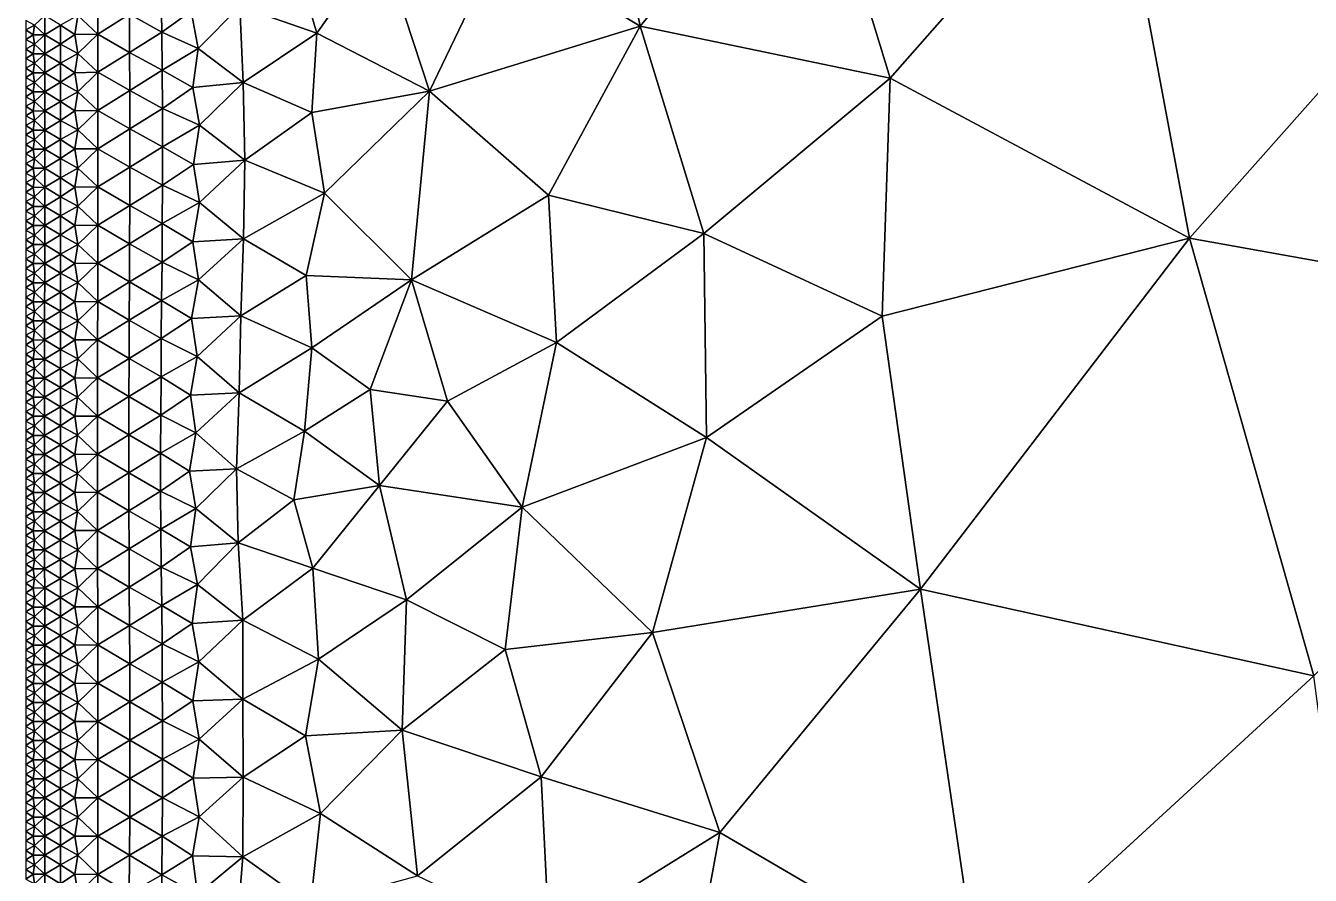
# Model space of a CAD drawing. Header units: metres. Extents: x 0 to 72, y -280 to 0.
# Drawn here: x 0.02 to 26.98, y -244.69 to -226.87 of the extents above; entities that cross this region are included whole.
import ezdxf

# ---------------------------------------------------------------- set-up
doc = ezdxf.new("R2010")
doc.units = ezdxf.units.M

msp = doc.modelspace()

# ---------------------------------------------------------------- linework, layer by layer
at = {"layer": 'layer', "color": 0}
for points in [[(12.9212, -226.88), (12.0317, -222.539), (9.99109, -225.126)], [(12.9212, -226.88), (16.5055, -222.55), (12.0317, -222.539)], [(18.1632, -227.966), (16.5055, -222.55), (12.9212, -226.88)], [(18.1632, -227.966), (22.8313, -222.67), (16.5055, -222.55)], [(24.4514, -231.324), (22.8313, -222.67), (18.1632, -227.966)], [(24.4514, -231.324), (31.6755, -223.181), (22.8313, -222.67)], [(34.5979, -233.145), (31.6755, -223.181), (24.4514, -231.324)], [(5.68701, -225.525), (6.13274, -227.024), (7.47639, -225.127)], [(8.49783, -228.242), (7.47639, -225.127), (6.13274, -227.024)], [(8.49783, -228.242), (9.99109, -225.126), (7.47639, -225.127)], [(12.9212, -226.88), (9.99109, -225.126), (8.49783, -228.242)], [(5.68701, -225.525), (4.51313, -226.465), (6.13274, -227.024)], [(2.86581, -226.205), (2.19565, -226.629), (2.87522, -227.002)], [(2.86581, -226.205), (2.87522, -227.002), (3.49614, -226.566)], [(1.53117, -226.245), (1.11282, -226.652), (1.53301, -227.045)], [(1.53117, -226.245), (1.53301, -227.045), (2.19565, -226.629)], [(3.49614, -226.566), (3.64203, -227.35), (4.51313, -226.465)], [(4.51313, -226.465), (3.64203, -227.35), (4.58543, -228.058)], [(4.51313, -226.465), (4.58543, -228.058), (6.13274, -227.024)], [(0.02, -226.757), (0.02, -226.958), (0.20423, -226.857)], [(0.418428, -226.656), (0.20423, -226.857), (0.418499, -227.057)], [(0.418428, -226.656), (0.418499, -227.057), (0.752125, -226.855)], [(1.11282, -226.652), (0.752125, -226.855), (1.05319, -227.053)], [(1.11282, -226.652), (1.05319, -227.053), (1.53301, -227.045)], [(2.19565, -226.629), (1.53301, -227.045), (2.20008, -227.429)], [(2.19565, -226.629), (2.20008, -227.429), (2.87522, -227.002)], [(3.49614, -226.566), (2.87522, -227.002), (3.64203, -227.35)], [(0.20423, -226.857), (0.02, -226.958), (0.173692, -227.057)], [(0.02, -226.958), (0.02, -227.158), (0.173692, -227.057)], [(0.20423, -226.857), (0.173692, -227.057), (0.418499, -227.057)], [(0.752125, -226.855), (0.418499, -227.057), (0.752311, -227.255)], [(0.752125, -226.855), (0.752311, -227.255), (1.05319, -227.053)], [(2.87522, -227.002), (2.20008, -227.429), (2.88357, -227.802)], [(2.87522, -227.002), (2.88357, -227.802), (3.64203, -227.35)], [(6.13274, -227.024), (4.58543, -228.058), (6.02419, -228.688)], [(6.13274, -227.024), (6.02419, -228.688), (8.49783, -228.242)], [(10.9906, -230.421), (12.9212, -226.88), (8.49783, -228.242)], [(14.2569, -231.225), (12.9212, -226.88), (10.9906, -230.421)], [(14.2569, -231.225), (18.1632, -227.966), (12.9212, -226.88)], [(0.173692, -227.057), (0.02, -227.158), (0.204258, -227.257)], [(0.02, -227.158), (0.02, -227.358), (0.204258, -227.257)], [(0.204258, -227.257), (0.02, -227.358), (0.173712, -227.458)], [(0.173692, -227.057), (0.204258, -227.257), (0.418499, -227.057)], [(0.204258, -227.257), (0.173712, -227.458), (0.418564, -227.457)], [(0.418499, -227.057), (0.204258, -227.257), (0.418564, -227.457)], [(0.418499, -227.057), (0.418564, -227.457), (0.752311, -227.255)], [(0.752311, -227.255), (0.418564, -227.457), (0.752461, -227.656)], [(1.05319, -227.053), (0.752311, -227.255), (1.11363, -227.452)], [(0.752311, -227.255), (0.752461, -227.656), (1.11363, -227.452)], [(1.05319, -227.053), (1.11363, -227.452), (1.53301, -227.045)], [(1.53301, -227.045), (1.11363, -227.452), (1.53466, -227.846)], [(1.53301, -227.045), (1.53466, -227.846), (2.20008, -227.429)], [(0.02, -227.358), (0.02, -227.558), (0.173712, -227.458)], [(0.173712, -227.458), (0.02, -227.558), (0.204282, -227.658)], [(0.02, -227.558), (0.02, -227.758), (0.204282, -227.658)], [(0.173712, -227.458), (0.204282, -227.658), (0.418564, -227.457)], [(0.418564, -227.457), (0.204282, -227.658), (0.418619, -227.857)], [(0.418564, -227.457), (0.418619, -227.857), (0.752461, -227.656)], [(1.11363, -227.452), (0.752461, -227.656), (1.0538, -227.854)], [(1.11363, -227.452), (1.0538, -227.854), (1.53466, -227.846)], [(2.20008, -227.429), (1.53466, -227.846), (2.20372, -228.23)], [(2.20008, -227.429), (2.20372, -228.23), (2.88357, -227.802)], [(3.64203, -227.35), (2.88357, -227.802), (3.52697, -228.163)], [(3.64203, -227.35), (3.52697, -228.163), (4.58543, -228.058)], [(0.204282, -227.658), (0.02, -227.758), (0.173729, -227.858)], [(0.02, -227.758), (0.02, -227.958), (0.173729, -227.858)], [(0.204282, -227.658), (0.173729, -227.858), (0.418619, -227.857)], [(0.752461, -227.656), (0.418619, -227.857), (0.752601, -228.056)], [(0.752461, -227.656), (0.752601, -228.056), (1.0538, -227.854)], [(1.0538, -227.854), (1.11426, -228.253), (1.53466, -227.846)], [(1.53466, -227.846), (1.11426, -228.253), (1.53579, -228.647)], [(1.53466, -227.846), (1.53579, -228.647), (2.20372, -228.23)], [(2.88357, -227.802), (2.20372, -228.23), (2.89018, -228.605)], [(2.88357, -227.802), (2.89018, -228.605), (3.52697, -228.163)], [(0.173729, -227.858), (0.02, -227.958), (0.204301, -228.058)], [(0.02, -227.958), (0.02, -228.159), (0.204301, -228.058)], [(0.204301, -228.058), (0.02, -228.159), (0.173741, -228.258)], [(0.173729, -227.858), (0.204301, -228.058), (0.418619, -227.857)], [(0.204301, -228.058), (0.173741, -228.258), (0.418662, -228.258)], [(0.418619, -227.857), (0.204301, -228.058), (0.418662, -228.258)], [(0.418619, -227.857), (0.418662, -228.258), (0.752601, -228.056)], [(0.752601, -228.056), (0.418662, -228.258), (0.752692, -228.456)], [(1.0538, -227.854), (0.752601, -228.056), (1.11426, -228.253)], [(0.752601, -228.056), (0.752692, -228.456), (1.11426, -228.253)], [(3.52697, -228.163), (3.66879, -228.958), (4.58543, -228.058)], [(4.58543, -228.058), (3.66879, -228.958), (4.6174, -229.692)], [(4.58543, -228.058), (4.6174, -229.692), (6.02419, -228.688)], [(17.9998, -232.964), (18.1632, -227.966), (14.2569, -231.225)], [(17.9998, -232.964), (24.4514, -231.324), (18.1632, -227.966)], [(0.02, -228.159), (0.02, -228.359), (0.173741, -228.258)], [(0.173741, -228.258), (0.02, -228.359), (0.204315, -228.458)], [(0.02, -228.359), (0.02, -228.559), (0.204315, -228.458)], [(0.173741, -228.258), (0.204315, -228.458), (0.418662, -228.258)], [(0.418662, -228.258), (0.204315, -228.458), (0.418689, -228.658)], [(0.418662, -228.258), (0.418689, -228.658), (0.752692, -228.456)], [(1.11426, -228.253), (0.752692, -228.456), (1.05419, -228.654)], [(1.11426, -228.253), (1.05419, -228.654), (1.53579, -228.647)], [(2.20372, -228.23), (1.53579, -228.647), (2.20589, -229.032)], [(2.20372, -228.23), (2.20589, -229.032), (2.89018, -228.605)], [(3.52697, -228.163), (2.89018, -228.605), (3.66879, -228.958)], [(6.02419, -228.688), (6.28866, -230.383), (8.49783, -228.242)], [(8.11686, -232.199), (8.49783, -228.242), (6.28866, -230.383)], [(8.11686, -232.199), (10.9906, -230.421), (8.49783, -228.242)], [(0.204315, -228.458), (0.02, -228.559), (0.173749, -228.659)], [(0.02, -228.559), (0.02, -228.759), (0.173749, -228.659)], [(0.204315, -228.458), (0.173749, -228.659), (0.418689, -228.658)], [(0.752692, -228.456), (0.418689, -228.658), (0.752756, -228.857)], [(0.752692, -228.456), (0.752756, -228.857), (1.05419, -228.654)], [(1.05419, -228.654), (0.752756, -228.857), (1.11458, -229.054)], [(1.05419, -228.654), (1.11458, -229.054), (1.53579, -228.647)], [(1.53579, -228.647), (1.11458, -229.054), (1.53618, -229.449)], [(1.53579, -228.647), (1.53618, -229.449), (2.20589, -229.032)], [(2.89018, -228.605), (2.20589, -229.032), (2.89308, -229.409)], [(2.89018, -228.605), (2.89308, -229.409), (3.66879, -228.958)], [(0.173749, -228.659), (0.02, -228.759), (0.204323, -228.859)], [(0.02, -228.759), (0.02, -228.959), (0.204323, -228.859)], [(0.204323, -228.859), (0.02, -228.959), (0.173752, -229.059)], [(0.173749, -228.659), (0.204323, -228.859), (0.418689, -228.658)], [(0.204323, -228.859), (0.173752, -229.059), (0.418701, -229.058)], [(0.418689, -228.658), (0.204323, -228.859), (0.418701, -229.058)], [(0.418689, -228.658), (0.418701, -229.058), (0.752756, -228.857)], [(0.752756, -228.857), (0.418701, -229.058), (0.752771, -229.257)], [(0.752756, -228.857), (0.752771, -229.257), (1.11458, -229.054)], [(6.02419, -228.688), (4.6174, -229.692), (6.28866, -230.383)], [(0.02, -228.959), (0.02, -229.159), (0.173752, -229.059)], [(0.173752, -229.059), (0.02, -229.159), (0.204324, -229.259)], [(0.02, -229.159), (0.02, -229.359), (0.204324, -229.259)], [(0.173752, -229.059), (0.204324, -229.259), (0.418701, -229.058)], [(0.418701, -229.058), (0.204324, -229.259), (0.418697, -229.459)], [(0.418701, -229.058), (0.418697, -229.459), (0.752771, -229.257)], [(1.11458, -229.054), (0.752771, -229.257), (1.05428, -229.455)], [(1.11458, -229.054), (1.05428, -229.455), (1.53618, -229.449)], [(2.20589, -229.032), (1.53618, -229.449), (2.20616, -229.836)], [(2.20589, -229.032), (2.20616, -229.836), (2.89308, -229.409)], [(3.66879, -228.958), (2.89308, -229.409), (3.53906, -229.779)], [(3.66879, -228.958), (3.53906, -229.779), (4.6174, -229.692)], [(0.204324, -229.259), (0.02, -229.359), (0.17375, -229.459)], [(0.02, -229.359), (0.02, -229.56), (0.17375, -229.459)], [(0.17375, -229.459), (0.02, -229.56), (0.204318, -229.659)], [(0.204324, -229.259), (0.17375, -229.459), (0.418697, -229.459)], [(0.17375, -229.459), (0.204318, -229.659), (0.418697, -229.459)], [(0.418697, -229.459), (0.204318, -229.659), (0.418677, -229.859)], [(0.418697, -229.459), (0.418677, -229.859), (0.752749, -229.658)], [(0.752771, -229.257), (0.418697, -229.459), (0.752749, -229.658)], [(0.752771, -229.257), (0.752749, -229.658), (1.05428, -229.455)], [(1.05428, -229.455), (0.752749, -229.658), (1.11454, -229.855)], [(1.05428, -229.455), (1.11454, -229.855), (1.53618, -229.449)], [(1.53618, -229.449), (1.11454, -229.855), (1.53579, -230.251)], [(1.53618, -229.449), (1.53579, -230.251), (2.20616, -229.836)], [(2.89308, -229.409), (2.20616, -229.836), (2.89232, -230.216)], [(2.89308, -229.409), (2.89232, -230.216), (3.53906, -229.779)], [(0.02, -229.56), (0.02, -229.76), (0.204318, -229.659)], [(0.204318, -229.659), (0.02, -229.76), (0.173743, -229.86)], [(0.204318, -229.659), (0.173743, -229.86), (0.418677, -229.859)], [(0.752749, -229.658), (0.418677, -229.859), (0.752688, -230.058)], [(0.752749, -229.658), (0.752688, -230.058), (1.11454, -229.855)], [(3.53906, -229.779), (3.66818, -230.581), (4.6174, -229.692)], [(4.6174, -229.692), (3.66818, -230.581), (4.5905, -231.339)], [(4.6174, -229.692), (4.5905, -231.339), (6.28866, -230.383)], [(0.02, -229.76), (0.02, -229.96), (0.173743, -229.86)], [(0.173743, -229.86), (0.02, -229.96), (0.204306, -230.06)], [(0.02, -229.96), (0.02, -230.16), (0.204306, -230.06)], [(0.173743, -229.86), (0.204306, -230.06), (0.418677, -229.859)], [(0.418677, -229.859), (0.204306, -230.06), (0.418641, -230.259)], [(0.418677, -229.859), (0.418641, -230.259), (0.752688, -230.058)], [(1.11454, -229.855), (0.752688, -230.058), (1.05407, -230.257)], [(1.11454, -229.855), (1.05407, -230.257), (1.53579, -230.251)], [(2.20616, -229.836), (1.53579, -230.251), (2.20461, -230.639)], [(2.20616, -229.836), (2.20461, -230.639), (2.89232, -230.216)], [(3.53906, -229.779), (2.89232, -230.216), (3.66818, -230.581)], [(0.204306, -230.06), (0.02, -230.16), (0.173731, -230.26)], [(0.02, -230.16), (0.02, -230.36), (0.173731, -230.26)], [(0.173731, -230.26), (0.02, -230.36), (0.204289, -230.46)], [(0.204306, -230.06), (0.173731, -230.26), (0.418641, -230.259)], [(0.173731, -230.26), (0.204289, -230.46), (0.418641, -230.259)], [(0.418641, -230.259), (0.204289, -230.46), (0.418594, -230.66)], [(0.418641, -230.259), (0.418594, -230.66), (0.752586, -230.459)], [(0.752688, -230.058), (0.418641, -230.259), (0.752586, -230.459)], [(0.752688, -230.058), (0.752586, -230.459), (1.05407, -230.257)], [(1.05407, -230.257), (0.752586, -230.459), (1.11414, -230.656)], [(1.05407, -230.257), (1.11414, -230.656), (1.53579, -230.251)], [(1.53579, -230.251), (1.11414, -230.656), (1.53471, -231.052)], [(1.53579, -230.251), (1.53471, -231.052), (2.20461, -230.639)], [(2.89232, -230.216), (2.20461, -230.639), (2.88807, -231.022)], [(2.89232, -230.216), (2.88807, -231.022), (3.66818, -230.581)], [(0.02, -230.36), (0.02, -230.56), (0.204289, -230.46)], [(0.204289, -230.46), (0.02, -230.56), (0.173715, -230.66)], [(0.204289, -230.46), (0.173715, -230.66), (0.418594, -230.66)], [(0.752586, -230.459), (0.418594, -230.66), (0.752462, -230.859)], [(0.752586, -230.459), (0.752462, -230.859), (1.11414, -230.656)], [(6.28866, -230.383), (4.5905, -231.339), (5.90517, -232.107)], [(6.28866, -230.383), (5.90517, -232.107), (8.11686, -232.199)], [(11.1607, -233.517), (10.9906, -230.421), (8.11686, -232.199)], [(11.1607, -233.517), (14.2569, -231.225), (10.9906, -230.421)], [(0.02, -230.56), (0.02, -230.761), (0.173715, -230.66)], [(0.173715, -230.66), (0.02, -230.761), (0.204266, -230.86)], [(0.02, -230.761), (0.02, -230.961), (0.204266, -230.86)], [(0.173715, -230.66), (0.204266, -230.86), (0.418594, -230.66)], [(0.418594, -230.66), (0.204266, -230.86), (0.418536, -231.06)], [(0.418594, -230.66), (0.418536, -231.06), (0.752462, -230.859)], [(1.11414, -230.656), (0.752462, -230.859), (1.05361, -231.058)], [(1.11414, -230.656), (1.05361, -231.058), (1.53471, -231.052)], [(2.20461, -230.639), (1.53471, -231.052), (2.20159, -231.442)], [(2.20461, -230.639), (2.20159, -231.442), (2.88807, -231.022)], [(3.66818, -230.581), (2.88807, -231.022), (3.52534, -231.401)], [(3.66818, -230.581), (3.52534, -231.401), (4.5905, -231.339)], [(0.204266, -230.86), (0.02, -230.961), (0.173696, -231.061)], [(0.02, -230.961), (0.02, -231.161), (0.173696, -231.061)], [(0.173696, -231.061), (0.02, -231.161), (0.204241, -231.261)], [(0.204266, -230.86), (0.173696, -231.061), (0.418536, -231.06)], [(0.173696, -231.061), (0.204241, -231.261), (0.418536, -231.06)], [(0.418536, -231.06), (0.204241, -231.261), (0.418471, -231.461)], [(0.418536, -231.06), (0.418471, -231.461), (0.752303, -231.259)], [(0.752462, -230.859), (0.418536, -231.06), (0.752303, -231.259)], [(0.752462, -230.859), (0.752303, -231.259), (1.05361, -231.058)], [(1.05361, -231.058), (0.752303, -231.259), (1.11349, -231.457)], [(1.05361, -231.058), (1.11349, -231.457), (1.53471, -231.052)], [(1.53471, -231.052), (1.11349, -231.457), (1.53319, -231.854)], [(1.53471, -231.052), (1.53319, -231.854), (2.20159, -231.442)], [(2.88807, -231.022), (2.20159, -231.442), (2.88127, -231.827)], [(2.88807, -231.022), (2.88127, -231.827), (3.52534, -231.401)], [(0.02, -231.161), (0.02, -231.361), (0.204241, -231.261)], [(0.204241, -231.261), (0.02, -231.361), (0.173675, -231.461)], [(0.204241, -231.261), (0.173675, -231.461), (0.418471, -231.461)], [(0.752303, -231.259), (0.418471, -231.461), (0.752141, -231.66)], [(0.752303, -231.259), (0.752141, -231.66), (1.11349, -231.457)], [(3.52534, -231.401), (3.64401, -232.2), (4.5905, -231.339)], [(4.5905, -231.339), (3.64401, -232.2), (4.53406, -232.958)], [(4.5905, -231.339), (4.53406, -232.958), (5.90517, -232.107)], [(14.3087, -235.509), (14.2569, -231.225), (11.1607, -233.517)], [(14.3087, -235.509), (17.9998, -232.964), (14.2569, -231.225)], [(18.8039, -238.69), (24.4514, -231.324), (17.9998, -232.964)], [(27.0592, -240.51), (24.4514, -231.324), (18.8039, -238.69)], [(27.0592, -240.51), (34.5979, -233.145), (24.4514, -231.324)], [(0.02, -231.361), (0.02, -231.561), (0.173675, -231.461)], [(0.173675, -231.461), (0.02, -231.561), (0.204213, -231.661)], [(0.02, -231.561), (0.02, -231.761), (0.204213, -231.661)], [(0.173675, -231.461), (0.204213, -231.661), (0.418471, -231.461)], [(0.418471, -231.461), (0.204213, -231.661), (0.418401, -231.861)], [(0.418471, -231.461), (0.418401, -231.861), (0.752141, -231.66)], [(1.11349, -231.457), (0.752141, -231.66), (1.05299, -231.859)], [(1.11349, -231.457), (1.05299, -231.859), (1.53319, -231.854)], [(2.20159, -231.442), (1.53319, -231.854), (2.19778, -232.245)], [(2.20159, -231.442), (2.19778, -232.245), (2.88127, -231.827)], [(3.52534, -231.401), (2.88127, -231.827), (3.64401, -232.2)], [(0.204213, -231.661), (0.02, -231.761), (0.173653, -231.861)], [(0.02, -231.761), (0.02, -231.962), (0.173653, -231.861)], [(0.173653, -231.861), (0.02, -231.962), (0.204184, -232.061)], [(0.204213, -231.661), (0.173653, -231.861), (0.418401, -231.861)], [(0.173653, -231.861), (0.204184, -232.061), (0.418401, -231.861)], [(0.418401, -231.861), (0.204184, -232.061), (0.41833, -232.261)], [(0.418401, -231.861), (0.41833, -232.261), (0.751955, -232.06)], [(0.752141, -231.66), (0.418401, -231.861), (0.751955, -232.06)], [(0.752141, -231.66), (0.751955, -232.06), (1.05299, -231.859)], [(1.05299, -231.859), (0.751955, -232.06), (1.11271, -232.259)], [(1.05299, -231.859), (1.11271, -232.259), (1.53319, -231.854)], [(1.53319, -231.854), (1.11271, -232.259), (1.5315, -232.655)], [(1.53319, -231.854), (1.5315, -232.655), (2.19778, -232.245)], [(2.88127, -231.827), (2.19778, -232.245), (2.87378, -232.631)], [(2.88127, -231.827), (2.87378, -232.631), (3.64401, -232.2)], [(0.02, -231.962), (0.02, -232.162), (0.204184, -232.061)], [(0.204184, -232.061), (0.02, -232.162), (0.17363, -232.262)], [(0.204184, -232.061), (0.17363, -232.262), (0.41833, -232.261)], [(0.751955, -232.06), (0.41833, -232.261), (0.751783, -232.461)], [(0.751955, -232.06), (0.751783, -232.461), (1.11271, -232.259)], [(5.90517, -232.107), (4.53406, -232.958), (6.02519, -233.624)], [(5.90517, -232.107), (6.02519, -233.624), (8.11686, -232.199)], [(0.02, -232.162), (0.02, -232.362), (0.17363, -232.262)], [(0.17363, -232.262), (0.02, -232.362), (0.204155, -232.462)], [(0.02, -232.362), (0.02, -232.562), (0.204155, -232.462)], [(0.17363, -232.262), (0.204155, -232.462), (0.41833, -232.261)], [(0.41833, -232.261), (0.204155, -232.462), (0.418258, -232.662)], [(0.41833, -232.261), (0.418258, -232.662), (0.751783, -232.461)], [(1.11271, -232.259), (0.751783, -232.461), (1.05232, -232.66)], [(1.11271, -232.259), (1.05232, -232.66), (1.5315, -232.655)], [(2.19778, -232.245), (1.5315, -232.655), (2.19386, -233.047)], [(2.19778, -232.245), (2.19386, -233.047), (2.87378, -232.631)], [(3.64401, -232.2), (2.87378, -232.631), (3.49936, -233.013)], [(3.64401, -232.2), (3.49936, -233.013), (4.53406, -232.958)], [(7.2533, -234.502), (8.11686, -232.199), (6.02519, -233.624)], [(8.87358, -234.746), (8.11686, -232.199), (7.2533, -234.502)], [(8.87358, -234.746), (11.1607, -233.517), (8.11686, -232.199)], [(0.204155, -232.462), (0.02, -232.562), (0.173608, -232.662)], [(0.02, -232.562), (0.02, -232.762), (0.173608, -232.662)], [(0.173608, -232.662), (0.02, -232.762), (0.204126, -232.862)], [(0.204155, -232.462), (0.173608, -232.662), (0.418258, -232.662)], [(0.173608, -232.662), (0.204126, -232.862), (0.418258, -232.662)], [(0.418258, -232.662), (0.204126, -232.862), (0.418189, -233.062)], [(0.418258, -232.662), (0.418189, -233.062), (0.751597, -232.861)], [(0.751783, -232.461), (0.418258, -232.662), (0.751597, -232.861)], [(0.751783, -232.461), (0.751597, -232.861), (1.05232, -232.66)], [(1.05232, -232.66), (0.751597, -232.861), (1.11192, -233.059)], [(1.05232, -232.66), (1.11192, -233.059), (1.5315, -232.655)], [(1.5315, -232.655), (1.11192, -233.059), (1.52986, -233.457)], [(1.5315, -232.655), (1.52986, -233.457), (2.19386, -233.047)], [(2.87378, -232.631), (2.19386, -233.047), (2.86651, -233.434)], [(2.87378, -232.631), (2.86651, -233.434), (3.49936, -233.013)], [(0.02, -232.762), (0.02, -232.962), (0.204126, -232.862)], [(0.204126, -232.862), (0.02, -232.962), (0.173586, -233.062)], [(0.02, -232.962), (0.02, -233.163), (0.173586, -233.062)], [(0.204126, -232.862), (0.173586, -233.062), (0.418189, -233.062)], [(0.751597, -232.861), (0.418189, -233.062), (0.751434, -233.261)], [(0.751597, -232.861), (0.751434, -233.261), (1.11192, -233.059)], [(3.49936, -233.013), (3.61826, -233.81), (4.53406, -232.958)], [(4.53406, -232.958), (3.61826, -233.81), (4.50354, -234.572)], [(4.53406, -232.958), (4.50354, -234.572), (6.02519, -233.624)], [(18.8039, -238.69), (17.9998, -232.964), (14.3087, -235.509)], [(0.173586, -233.062), (0.02, -233.163), (0.204099, -233.262)], [(0.02, -233.163), (0.02, -233.363), (0.204099, -233.262)], [(0.173586, -233.062), (0.204099, -233.262), (0.418189, -233.062)], [(0.418189, -233.062), (0.204099, -233.262), (0.418124, -233.462)], [(0.418189, -233.062), (0.418124, -233.462), (0.751434, -233.261)], [(1.11192, -233.059), (0.751434, -233.261), (1.05167, -233.46)], [(1.11192, -233.059), (1.05167, -233.46), (1.52986, -233.457)], [(2.19386, -233.047), (1.52986, -233.457), (2.19024, -233.849)], [(2.19386, -233.047), (2.19024, -233.849), (2.86651, -233.434)], [(3.49936, -233.013), (2.86651, -233.434), (3.61826, -233.81)], [(0.204099, -233.262), (0.02, -233.363), (0.173566, -233.463)], [(0.02, -233.363), (0.02, -233.563), (0.173566, -233.463)], [(0.173566, -233.463), (0.02, -233.563), (0.204073, -233.663)], [(0.204099, -233.262), (0.173566, -233.463), (0.418124, -233.462)], [(0.173566, -233.463), (0.204073, -233.663), (0.418124, -233.462)], [(0.418124, -233.462), (0.204073, -233.663), (0.418062, -233.863)], [(0.418124, -233.462), (0.418062, -233.863), (0.751262, -233.662)], [(0.751434, -233.261), (0.418124, -233.462), (0.751262, -233.662)], [(0.751434, -233.261), (0.751262, -233.662), (1.05167, -233.46)], [(1.05167, -233.46), (0.751262, -233.662), (1.11118, -233.86)], [(1.05167, -233.46), (1.11118, -233.86), (1.52986, -233.457)], [(1.52986, -233.457), (1.11118, -233.86), (1.52838, -234.257)], [(1.52986, -233.457), (1.52838, -234.257), (2.19024, -233.849)], [(2.86651, -233.434), (2.19024, -233.849), (2.86025, -234.236)], [(2.86651, -233.434), (2.86025, -234.236), (3.61826, -233.81)], [(0.02, -233.563), (0.02, -233.763), (0.204073, -233.663)], [(0.204073, -233.663), (0.02, -233.763), (0.173547, -233.863)], [(0.02, -233.763), (0.02, -233.963), (0.173547, -233.863)], [(0.204073, -233.663), (0.173547, -233.863), (0.418062, -233.863)], [(0.751262, -233.662), (0.418062, -233.863), (0.751117, -234.062)], [(0.751262, -233.662), (0.751117, -234.062), (1.11118, -233.86)], [(6.02519, -233.624), (4.50354, -234.572), (5.87486, -235.374)], [(6.02519, -233.624), (5.87486, -235.374), (7.2533, -234.502)], [(10.4384, -236.969), (11.1607, -233.517), (8.87358, -234.746)], [(10.4384, -236.969), (14.3087, -235.509), (11.1607, -233.517)], [(0.173547, -233.863), (0.02, -233.963), (0.204049, -234.063)], [(0.02, -233.963), (0.02, -234.163), (0.204049, -234.063)], [(0.173547, -233.863), (0.204049, -234.063), (0.418062, -233.863)], [(0.418062, -233.863), (0.204049, -234.063), (0.418005, -234.263)], [(0.418062, -233.863), (0.418005, -234.263), (0.751117, -234.062)], [(1.11118, -233.86), (0.751117, -234.062), (1.0511, -234.261)], [(1.11118, -233.86), (1.0511, -234.261), (1.52838, -234.257)], [(2.19024, -233.849), (1.52838, -234.257), (2.18693, -234.65)], [(2.19024, -233.849), (2.18693, -234.65), (2.86025, -234.236)], [(3.61826, -233.81), (2.86025, -234.236), (3.47926, -234.619)], [(3.61826, -233.81), (3.47926, -234.619), (4.50354, -234.572)], [(0.204049, -234.063), (0.02, -234.163), (0.173529, -234.263)], [(0.02, -234.163), (0.02, -234.363), (0.173529, -234.263)], [(0.173529, -234.263), (0.02, -234.363), (0.204027, -234.463)], [(0.204049, -234.063), (0.173529, -234.263), (0.418005, -234.263)], [(0.173529, -234.263), (0.204027, -234.463), (0.418005, -234.263)], [(0.418005, -234.263), (0.204027, -234.463), (0.417956, -234.663)], [(0.418005, -234.263), (0.417956, -234.663), (0.750972, -234.462)], [(0.751117, -234.062), (0.418005, -234.263), (0.750972, -234.462)], [(0.751117, -234.062), (0.750972, -234.462), (1.0511, -234.261)], [(1.0511, -234.261), (0.750972, -234.462), (1.11054, -234.661)], [(1.0511, -234.261), (1.11054, -234.661), (1.52838, -234.257)], [(1.52838, -234.257), (1.11054, -234.661), (1.52716, -235.058)], [(1.52838, -234.257), (1.52716, -235.058), (2.18693, -234.65)], [(2.86025, -234.236), (2.18693, -234.65), (2.85373, -235.037)], [(2.86025, -234.236), (2.85373, -235.037), (3.47926, -234.619)], [(0.02, -234.363), (0.02, -234.564), (0.204027, -234.463)], [(0.204027, -234.463), (0.02, -234.564), (0.173514, -234.664)], [(0.02, -234.564), (0.02, -234.764), (0.173514, -234.664)], [(0.204027, -234.463), (0.173514, -234.664), (0.417956, -234.663)], [(0.750972, -234.462), (0.417956, -234.663), (0.750861, -234.863)], [(0.750972, -234.462), (0.750861, -234.863), (1.11054, -234.661)], [(3.47926, -234.619), (3.59333, -235.412), (4.50354, -234.572)], [(4.50354, -234.572), (3.59333, -235.412), (4.44327, -236.164)], [(4.50354, -234.572), (4.44327, -236.164), (5.87486, -235.374)], [(7.44617, -236.513), (7.2533, -234.502), (5.87486, -235.374)], [(7.44617, -236.513), (8.87358, -234.746), (7.2533, -234.502)], [(0.173514, -234.664), (0.02, -234.764), (0.20401, -234.864)], [(0.02, -234.764), (0.02, -234.964), (0.20401, -234.864)], [(0.173514, -234.664), (0.20401, -234.864), (0.417956, -234.663)], [(0.417956, -234.663), (0.20401, -234.864), (0.417917, -235.064)], [(0.417956, -234.663), (0.417917, -235.064), (0.750861, -234.863)], [(1.11054, -234.661), (0.750861, -234.863), (1.05065, -235.062)], [(1.11054, -234.661), (1.05065, -235.062), (1.52716, -235.058)], [(2.18693, -234.65), (1.52716, -235.058), (2.18426, -235.45)], [(2.18693, -234.65), (2.18426, -235.45), (2.85373, -235.037)], [(3.47926, -234.619), (2.85373, -235.037), (3.59333, -235.412)], [(7.44617, -236.513), (10.4384, -236.969), (8.87358, -234.746)], [(0.20401, -234.864), (0.02, -234.964), (0.173502, -235.064)], [(0.02, -234.964), (0.02, -235.164), (0.173502, -235.064)], [(0.173502, -235.064), (0.02, -235.164), (0.203997, -235.264)], [(0.20401, -234.864), (0.173502, -235.064), (0.417917, -235.064)], [(0.173502, -235.064), (0.203997, -235.264), (0.417917, -235.064)], [(0.417917, -235.064), (0.203997, -235.264), (0.417893, -235.464)], [(0.417917, -235.064), (0.417893, -235.464), (0.750768, -235.263)], [(0.750861, -234.863), (0.417917, -235.064), (0.750768, -235.263)], [(0.750861, -234.863), (0.750768, -235.263), (1.05065, -235.062)], [(1.05065, -235.062), (0.750768, -235.263), (1.11012, -235.461)], [(1.05065, -235.062), (1.11012, -235.461), (1.52716, -235.058)], [(1.52716, -235.058), (1.11012, -235.461), (1.5265, -235.858)], [(1.52716, -235.058), (1.5265, -235.858), (2.18426, -235.45)], [(2.85373, -235.037), (2.18426, -235.45), (2.84888, -235.836)], [(2.85373, -235.037), (2.84888, -235.836), (3.59333, -235.412)], [(0.02, -235.164), (0.02, -235.364), (0.203997, -235.264)], [(0.203997, -235.264), (0.02, -235.364), (0.173495, -235.464)], [(0.02, -235.364), (0.02, -235.564), (0.173495, -235.464)], [(0.203997, -235.264), (0.173495, -235.464), (0.417893, -235.464)], [(0.750768, -235.263), (0.417893, -235.464), (0.750723, -235.663)], [(0.750768, -235.263), (0.750723, -235.663), (1.11012, -235.461)], [(5.87486, -235.374), (4.44327, -236.164), (5.64527, -236.815)], [(5.87486, -235.374), (5.64527, -236.815), (7.44617, -236.513)], [(0.173495, -235.464), (0.02, -235.564), (0.203991, -235.664)], [(0.02, -235.564), (0.02, -235.765), (0.203991, -235.664)], [(0.203991, -235.664), (0.02, -235.765), (0.173494, -235.865)], [(0.203991, -235.664), (0.173494, -235.865), (0.417887, -235.864)], [(0.173495, -235.464), (0.203991, -235.664), (0.417893, -235.464)], [(0.417893, -235.464), (0.203991, -235.664), (0.417887, -235.864)], [(0.417893, -235.464), (0.417887, -235.864), (0.750723, -235.663)], [(0.750723, -235.663), (0.417887, -235.864), (0.750721, -236.063)], [(0.750723, -235.663), (0.750721, -236.063), (1.05044, -235.862)], [(1.11012, -235.461), (0.750723, -235.663), (1.05044, -235.862)], [(1.11012, -235.461), (1.05044, -235.862), (1.5265, -235.858)], [(2.18426, -235.45), (1.5265, -235.858), (2.18327, -236.249)], [(2.18426, -235.45), (2.18327, -236.249), (2.84888, -235.836)], [(3.59333, -235.412), (2.84888, -235.836), (3.45886, -236.215)], [(3.59333, -235.412), (3.45886, -236.215), (4.44327, -236.164)], [(13.18, -239.601), (14.3087, -235.509), (10.4384, -236.969)], [(13.18, -239.601), (18.8039, -238.69), (14.3087, -235.509)], [(0.02, -235.765), (0.02, -235.965), (0.173494, -235.865)], [(0.173494, -235.865), (0.02, -235.965), (0.203994, -236.065)], [(0.173494, -235.865), (0.203994, -236.065), (0.417887, -235.864)], [(0.417887, -235.864), (0.203994, -236.065), (0.417901, -236.264)], [(0.417887, -235.864), (0.417901, -236.264), (0.750721, -236.063)], [(1.05044, -235.862), (0.750721, -236.063), (1.11007, -236.262)], [(1.05044, -235.862), (1.11007, -236.262), (1.5265, -235.858)], [(1.5265, -235.858), (1.11007, -236.262), (1.52678, -236.658)], [(1.5265, -235.858), (1.52678, -236.658), (2.18327, -236.249)], [(2.84888, -235.836), (2.18327, -236.249), (2.84843, -236.632)], [(2.84888, -235.836), (2.84843, -236.632), (3.45886, -236.215)], [(0.02, -235.965), (0.02, -236.165), (0.203994, -236.065)], [(0.203994, -236.065), (0.02, -236.165), (0.1735, -236.265)], [(0.02, -236.165), (0.02, -236.365), (0.1735, -236.265)], [(0.203994, -236.065), (0.1735, -236.265), (0.417901, -236.264)], [(0.750721, -236.063), (0.417901, -236.264), (0.750776, -236.464)], [(0.750721, -236.063), (0.750776, -236.464), (1.11007, -236.262)], [(3.45886, -236.215), (3.58891, -236.998), (4.44327, -236.164)], [(4.44327, -236.164), (3.58891, -236.998), (4.47939, -237.716)], [(4.44327, -236.164), (4.47939, -237.716), (5.64527, -236.815)], [(0.1735, -236.265), (0.02, -236.365), (0.204005, -236.465)], [(0.02, -236.365), (0.02, -236.565), (0.204005, -236.465)], [(0.204005, -236.465), (0.02, -236.565), (0.173513, -236.665)], [(0.1735, -236.265), (0.204005, -236.465), (0.417901, -236.264)], [(0.204005, -236.465), (0.173513, -236.665), (0.417939, -236.665)], [(0.417901, -236.264), (0.204005, -236.465), (0.417939, -236.665)], [(0.417901, -236.264), (0.417939, -236.665), (0.750776, -236.464)], [(0.750776, -236.464), (0.417939, -236.665), (0.750892, -236.864)], [(1.11007, -236.262), (0.750776, -236.464), (1.05061, -236.663)], [(0.750776, -236.464), (0.750892, -236.864), (1.05061, -236.663)], [(1.11007, -236.262), (1.05061, -236.663), (1.52678, -236.658)], [(2.18327, -236.249), (1.52678, -236.658), (2.18485, -237.048)], [(2.18327, -236.249), (2.18485, -237.048), (2.84843, -236.632)], [(3.45886, -236.215), (2.84843, -236.632), (3.58891, -236.998)], [(0.02, -236.565), (0.02, -236.765), (0.173513, -236.665)], [(0.173513, -236.665), (0.02, -236.765), (0.204026, -236.865)], [(0.173513, -236.665), (0.204026, -236.865), (0.417939, -236.665)], [(0.417939, -236.665), (0.204026, -236.865), (0.417998, -237.065)], [(0.417939, -236.665), (0.417998, -237.065), (0.750892, -236.864)], [(1.05061, -236.663), (0.750892, -236.864), (1.1105, -237.062)], [(1.05061, -236.663), (1.1105, -237.062), (1.52678, -236.658)], [(1.52678, -236.658), (1.1105, -237.062), (1.52812, -237.458)], [(1.52678, -236.658), (1.52812, -237.458), (2.18485, -237.048)], [(2.84843, -236.632), (2.18485, -237.048), (2.85369, -237.429)], [(2.84843, -236.632), (2.85369, -237.429), (3.58891, -236.998)], [(6.04481, -238.252), (7.44617, -236.513), (5.64527, -236.815)], [(8.01627, -238.917), (7.44617, -236.513), (6.04481, -238.252)], [(8.01627, -238.917), (10.4384, -236.969), (7.44617, -236.513)], [(0.02, -236.765), (0.02, -236.966), (0.204026, -236.865)], [(0.204026, -236.865), (0.02, -236.966), (0.173533, -237.065)], [(0.02, -236.966), (0.02, -237.166), (0.173533, -237.065)], [(0.204026, -236.865), (0.173533, -237.065), (0.417998, -237.065)], [(0.750892, -236.864), (0.417998, -237.065), (0.751052, -237.264)], [(0.750892, -236.864), (0.751052, -237.264), (1.1105, -237.062)], [(3.58891, -236.998), (2.85369, -237.429), (3.47616, -237.799)], [(3.58891, -236.998), (3.47616, -237.799), (4.47939, -237.716)], [(5.64527, -236.815), (4.47939, -237.716), (6.04481, -238.252)], [(10.0833, -239.955), (10.4384, -236.969), (8.01627, -238.917)], [(10.0833, -239.955), (13.18, -239.601), (10.4384, -236.969)], [(0.173533, -237.065), (0.02, -237.166), (0.204055, -237.266)], [(0.02, -237.166), (0.02, -237.366), (0.204055, -237.266)], [(0.204055, -237.266), (0.02, -237.366), (0.173558, -237.466)], [(0.173533, -237.065), (0.204055, -237.266), (0.417998, -237.065)], [(0.204055, -237.266), (0.173558, -237.466), (0.418076, -237.465)], [(0.417998, -237.065), (0.204055, -237.266), (0.418076, -237.465)], [(0.417998, -237.065), (0.418076, -237.465), (0.751052, -237.264)], [(0.751052, -237.264), (0.418076, -237.465), (0.751267, -237.664)], [(1.1105, -237.062), (0.751052, -237.264), (1.0512, -237.463)], [(0.751052, -237.264), (0.751267, -237.664), (1.0512, -237.463)], [(1.1105, -237.062), (1.0512, -237.463), (1.52812, -237.458)], [(2.18485, -237.048), (1.52812, -237.458), (2.18894, -237.847)], [(2.18485, -237.048), (2.18894, -237.847), (2.85369, -237.429)], [(0.02, -237.366), (0.02, -237.566), (0.173558, -237.466)], [(0.173558, -237.466), (0.02, -237.566), (0.20409, -237.666)], [(0.173558, -237.466), (0.20409, -237.666), (0.418076, -237.465)], [(0.418076, -237.465), (0.20409, -237.666), (0.418167, -237.866)], [(0.418076, -237.465), (0.418167, -237.866), (0.751267, -237.664)], [(1.0512, -237.463), (0.751267, -237.664), (1.11137, -237.863)], [(1.0512, -237.463), (1.11137, -237.863), (1.52812, -237.458)], [(1.52812, -237.458), (1.11137, -237.863), (1.53021, -238.259)], [(1.52812, -237.458), (1.53021, -238.259), (2.18894, -237.847)], [(2.85369, -237.429), (2.18894, -237.847), (2.86364, -238.228)], [(2.85369, -237.429), (2.86364, -238.228), (3.47616, -237.799)], [(0.02, -237.566), (0.02, -237.766), (0.20409, -237.666)], [(0.20409, -237.666), (0.02, -237.766), (0.173587, -237.866)], [(0.02, -237.766), (0.02, -237.966), (0.173587, -237.866)], [(0.20409, -237.666), (0.173587, -237.866), (0.418167, -237.866)], [(0.751267, -237.664), (0.418167, -237.866), (0.751493, -238.065)], [(0.751267, -237.664), (0.751493, -238.065), (1.11137, -237.863)], [(3.47616, -237.799), (2.86364, -238.228), (3.62541, -238.592)], [(3.47616, -237.799), (3.62541, -238.592), (4.47939, -237.716)], [(4.47939, -237.716), (3.62541, -238.592), (4.57446, -239.341)], [(4.47939, -237.716), (4.57446, -239.341), (6.04481, -238.252)], [(0.173587, -237.866), (0.02, -237.966), (0.204129, -238.066)], [(0.02, -237.966), (0.02, -238.167), (0.204129, -238.066)], [(0.204129, -238.066), (0.02, -238.167), (0.173619, -238.266)], [(0.173587, -237.866), (0.204129, -238.066), (0.418167, -237.866)], [(0.204129, -238.066), (0.173619, -238.266), (0.418264, -238.266)], [(0.418167, -237.866), (0.204129, -238.066), (0.418264, -238.266)], [(0.418167, -237.866), (0.418264, -238.266), (0.751493, -238.065)], [(0.751493, -238.065), (0.418264, -238.266), (0.75175, -238.465)], [(1.11137, -237.863), (0.751493, -238.065), (1.05206, -238.264)], [(0.751493, -238.065), (0.75175, -238.465), (1.05206, -238.264)], [(1.11137, -237.863), (1.05206, -238.264), (1.53021, -238.259)], [(2.18894, -237.847), (1.53021, -238.259), (2.19431, -238.648)], [(2.18894, -237.847), (2.19431, -238.648), (2.86364, -238.228)], [(0.02, -238.167), (0.02, -238.367), (0.173619, -238.266)], [(0.173619, -238.266), (0.02, -238.367), (0.204169, -238.467)], [(0.173619, -238.266), (0.204169, -238.467), (0.418264, -238.266)], [(0.418264, -238.266), (0.204169, -238.467), (0.418362, -238.666)], [(0.418264, -238.266), (0.418362, -238.666), (0.75175, -238.465)], [(1.05206, -238.264), (0.75175, -238.465), (1.11244, -238.663)], [(1.05206, -238.264), (1.11244, -238.663), (1.53021, -238.259)], [(1.53021, -238.259), (1.11244, -238.663), (1.53245, -239.06)], [(1.53021, -238.259), (1.53245, -239.06), (2.19431, -238.648)], [(2.86364, -238.228), (2.19431, -238.648), (2.87439, -239.031)], [(2.86364, -238.228), (2.87439, -239.031), (3.62541, -238.592)], [(6.04481, -238.252), (4.57446, -239.341), (6.16837, -240.158)], [(6.16837, -240.158), (8.01627, -238.917), (6.04481, -238.252)], [(0.02, -238.367), (0.02, -238.567), (0.204169, -238.467)], [(0.204169, -238.467), (0.02, -238.567), (0.17365, -238.667)], [(0.02, -238.567), (0.02, -238.767), (0.17365, -238.667)], [(0.204169, -238.467), (0.17365, -238.667), (0.418362, -238.666)], [(0.75175, -238.465), (0.418362, -238.666), (0.75198, -238.866)], [(0.75175, -238.465), (0.75198, -238.866), (1.11244, -238.663)], [(3.62541, -238.592), (2.87439, -239.031), (3.5152, -239.409)], [(3.62541, -238.592), (3.5152, -239.409), (4.57446, -239.341)], [(0.17365, -238.667), (0.02, -238.767), (0.204208, -238.867)], [(0.02, -238.767), (0.02, -238.967), (0.204208, -238.867)], [(0.204208, -238.867), (0.02, -238.967), (0.173678, -239.067)], [(0.17365, -238.667), (0.204208, -238.867), (0.418362, -238.666)], [(0.204208, -238.867), (0.173678, -239.067), (0.418453, -239.067)], [(0.418362, -238.666), (0.204208, -238.867), (0.418453, -239.067)], [(0.418362, -238.666), (0.418453, -239.067), (0.75198, -238.866)], [(0.75198, -238.866), (0.418453, -239.067), (0.752212, -239.266)], [(1.11244, -238.663), (0.75198, -238.866), (1.05296, -239.064)], [(0.75198, -238.866), (0.752212, -239.266), (1.05296, -239.064)], [(1.11244, -238.663), (1.05296, -239.064), (1.53245, -239.06)], [(2.19431, -238.648), (1.53245, -239.06), (2.19927, -239.451)], [(2.19431, -238.648), (2.19927, -239.451), (2.87439, -239.031)], [(14.5898, -243.796), (18.8039, -238.69), (13.18, -239.601)], [(20.0189, -246.971), (18.8039, -238.69), (14.5898, -243.796)], [(20.0189, -246.971), (27.0592, -240.51), (18.8039, -238.69)], [(0.02, -238.967), (0.02, -239.167), (0.173678, -239.067)], [(0.173678, -239.067), (0.02, -239.167), (0.204243, -239.267)], [(0.02, -239.167), (0.02, -239.367), (0.204243, -239.267)], [(0.173678, -239.067), (0.204243, -239.267), (0.418453, -239.067)], [(0.418453, -239.067), (0.204243, -239.267), (0.418535, -239.467)], [(0.418453, -239.067), (0.418535, -239.467), (0.752212, -239.266)], [(1.05296, -239.064), (0.752212, -239.266), (1.11343, -239.464)], [(1.05296, -239.064), (1.11343, -239.464), (1.53245, -239.06)], [(1.53245, -239.06), (1.11343, -239.464), (1.53429, -239.861)], [(1.53245, -239.06), (1.53429, -239.861), (2.19927, -239.451)], [(2.87439, -239.031), (2.19927, -239.451), (2.88265, -239.837)], [(2.87439, -239.031), (2.88265, -239.837), (3.5152, -239.409)], [(7.92558, -241.646), (8.01627, -238.917), (6.16837, -240.158)], [(7.92558, -241.646), (10.0833, -239.955), (8.01627, -238.917)], [(0.204243, -239.267), (0.02, -239.367), (0.173704, -239.467)], [(0.02, -239.367), (0.02, -239.568), (0.173704, -239.467)], [(0.204243, -239.267), (0.173704, -239.467), (0.418535, -239.467)], [(0.752212, -239.266), (0.418535, -239.467), (0.752396, -239.666)], [(0.752212, -239.266), (0.752396, -239.666), (1.11343, -239.464)], [(3.5152, -239.409), (2.88265, -239.837), (3.65449, -240.215)], [(3.5152, -239.409), (3.65449, -240.215), (4.57446, -239.341)], [(4.57446, -239.341), (3.65449, -240.215), (4.57594, -241.002)], [(4.57446, -239.341), (4.57594, -241.002), (6.16837, -240.158)], [(0.173704, -239.467), (0.02, -239.568), (0.204274, -239.668)], [(0.02, -239.568), (0.02, -239.768), (0.204274, -239.668)], [(0.204274, -239.668), (0.02, -239.768), (0.173726, -239.868)], [(0.173704, -239.467), (0.204274, -239.668), (0.418535, -239.467)], [(0.204274, -239.668), (0.173726, -239.868), (0.418605, -239.867)], [(0.418535, -239.467), (0.204274, -239.668), (0.418605, -239.867)], [(0.418535, -239.467), (0.418605, -239.867), (0.752396, -239.666)], [(0.752396, -239.666), (0.418605, -239.867), (0.752568, -240.067)], [(1.11343, -239.464), (0.752396, -239.666), (1.05369, -239.865)], [(0.752396, -239.666), (0.752568, -240.067), (1.05369, -239.865)], [(1.11343, -239.464), (1.05369, -239.865), (1.53429, -239.861)], [(2.19927, -239.451), (1.53429, -239.861), (2.20273, -240.254)], [(2.19927, -239.451), (2.20273, -240.254), (2.88265, -239.837)], [(10.8423, -242.628), (13.18, -239.601), (10.0833, -239.955)], [(14.5898, -243.796), (13.18, -239.601), (10.8423, -242.628)], [(0.02, -239.768), (0.02, -239.968), (0.173726, -239.868)], [(0.173726, -239.868), (0.02, -239.968), (0.2043, -240.068)], [(0.02, -239.968), (0.02, -240.168), (0.2043, -240.068)], [(0.173726, -239.868), (0.2043, -240.068), (0.418605, -239.867)], [(0.418605, -239.867), (0.2043, -240.068), (0.418664, -240.268)], [(0.418605, -239.867), (0.418664, -240.268), (0.752568, -240.067)], [(1.05369, -239.865), (0.752568, -240.067), (1.11417, -240.266)], [(1.05369, -239.865), (1.11417, -240.266), (1.53429, -239.861)], [(1.53429, -239.861), (1.11417, -240.266), (1.53554, -240.663)], [(1.53429, -239.861), (1.53554, -240.663), (2.20273, -240.254)], [(2.88265, -239.837), (2.20273, -240.254), (2.88696, -240.644)], [(2.88265, -239.837), (2.88696, -240.644), (3.65449, -240.215)], [(10.8423, -242.628), (10.0833, -239.955), (7.92558, -241.646)], [(0.2043, -240.068), (0.02, -240.168), (0.173744, -240.268)], [(0.02, -240.168), (0.02, -240.368), (0.173744, -240.268)], [(0.2043, -240.068), (0.173744, -240.268), (0.418664, -240.268)], [(0.752568, -240.067), (0.418664, -240.268), (0.752695, -240.467)], [(0.752568, -240.067), (0.752695, -240.467), (1.11417, -240.266)], [(3.65449, -240.215), (2.88696, -240.644), (3.52646, -241.034)], [(3.65449, -240.215), (3.52646, -241.034), (4.57594, -241.002)], [(6.16837, -240.158), (4.57594, -241.002), (5.89462, -241.767)], [(5.89462, -241.767), (7.92558, -241.646), (6.16837, -240.158)], [(0.173744, -240.268), (0.02, -240.368), (0.204322, -240.468)], [(0.02, -240.368), (0.02, -240.568), (0.204322, -240.468)], [(0.204322, -240.468), (0.02, -240.568), (0.173759, -240.668)], [(0.173744, -240.268), (0.204322, -240.468), (0.418664, -240.268)], [(0.204322, -240.468), (0.173759, -240.668), (0.418712, -240.668)], [(0.418664, -240.268), (0.204322, -240.468), (0.418712, -240.668)], [(0.418664, -240.268), (0.418712, -240.668), (0.752695, -240.467)], [(0.752695, -240.467), (0.418712, -240.668), (0.752809, -240.868)], [(1.11417, -240.266), (0.752695, -240.467), (1.05419, -240.667)], [(0.752695, -240.467), (0.752809, -240.868), (1.05419, -240.667)], [(1.11417, -240.266), (1.05419, -240.667), (1.53554, -240.663)], [(2.20273, -240.254), (1.53554, -240.663), (2.20482, -241.058)], [(2.20273, -240.254), (2.20482, -241.058), (2.88696, -240.644)], [(20.0189, -246.971), (28.2367, -249.441), (27.0592, -240.51)], [(0.02, -240.568), (0.02, -240.769), (0.173759, -240.668)], [(0.173759, -240.668), (0.02, -240.769), (0.20434, -240.869)], [(0.02, -240.769), (0.02, -240.969), (0.20434, -240.869)], [(0.173759, -240.668), (0.20434, -240.869), (0.418712, -240.668)], [(0.418712, -240.668), (0.20434, -240.869), (0.41875, -241.069)], [(0.418712, -240.668), (0.41875, -241.069), (0.752809, -240.868)], [(1.05419, -240.667), (0.752809, -240.868), (1.11465, -241.067)], [(1.05419, -240.667), (1.11465, -241.067), (1.53554, -240.663)], [(1.53554, -240.663), (1.11465, -241.067), (1.53631, -241.465)], [(1.53554, -240.663), (1.53631, -241.465), (2.20482, -241.058)], [(2.88696, -240.644), (2.20482, -241.058), (2.88959, -241.452)], [(2.88696, -240.644), (2.88959, -241.452), (3.52646, -241.034)], [(0.20434, -240.869), (0.02, -240.969), (0.173771, -241.069)], [(0.02, -240.969), (0.02, -241.169), (0.173771, -241.069)], [(0.20434, -240.869), (0.173771, -241.069), (0.41875, -241.069)], [(0.752809, -240.868), (0.41875, -241.069), (0.75289, -241.268)], [(0.752809, -240.868), (0.75289, -241.268), (1.11465, -241.067)], [(2.20482, -241.058), (1.53631, -241.465), (2.20608, -241.862)], [(2.20482, -241.058), (2.20608, -241.862), (2.88959, -241.452)], [(3.52646, -241.034), (2.88959, -241.452), (3.66142, -241.841)], [(3.52646, -241.034), (3.66142, -241.841), (4.57594, -241.002)], [(4.57594, -241.002), (3.66142, -241.841), (4.58514, -242.634)], [(4.57594, -241.002), (4.58514, -242.634), (5.89462, -241.767)], [(0.173771, -241.069), (0.02, -241.169), (0.204353, -241.269)], [(0.02, -241.169), (0.02, -241.369), (0.204353, -241.269)], [(0.204353, -241.269), (0.02, -241.369), (0.17378, -241.469)], [(0.173771, -241.069), (0.204353, -241.269), (0.41875, -241.069)], [(0.204353, -241.269), (0.17378, -241.469), (0.41878, -241.469)], [(0.41875, -241.069), (0.204353, -241.269), (0.41878, -241.469)], [(0.41875, -241.069), (0.41878, -241.469), (0.75289, -241.268)], [(0.75289, -241.268), (0.41878, -241.469), (0.752956, -241.669)], [(1.11465, -241.067), (0.75289, -241.268), (1.0545, -241.468)], [(0.75289, -241.268), (0.752956, -241.669), (1.0545, -241.468)], [(1.11465, -241.067), (1.0545, -241.468), (1.53631, -241.465)], [(0.02, -241.369), (0.02, -241.569), (0.17378, -241.469)], [(0.17378, -241.469), (0.02, -241.569), (0.204363, -241.669)], [(0.02, -241.569), (0.02, -241.769), (0.204363, -241.669)], [(0.17378, -241.469), (0.204363, -241.669), (0.41878, -241.469)], [(0.41878, -241.469), (0.204363, -241.669), (0.418799, -241.869)], [(0.41878, -241.469), (0.418799, -241.869), (0.752956, -241.669)], [(1.0545, -241.468), (0.752956, -241.669), (1.11493, -241.868)], [(1.0545, -241.468), (1.11493, -241.868), (1.53631, -241.465)], [(1.53631, -241.465), (1.11493, -241.868), (1.53664, -242.267)], [(1.53631, -241.465), (1.53664, -242.267), (2.20608, -241.862)], [(2.88959, -241.452), (2.20608, -241.862), (2.89139, -242.258)], [(2.88959, -241.452), (2.89139, -242.258), (3.66142, -241.841)], [(0.204363, -241.669), (0.02, -241.769), (0.173786, -241.869)], [(0.02, -241.769), (0.02, -241.97), (0.173786, -241.869)], [(0.204363, -241.669), (0.173786, -241.869), (0.418799, -241.869)], [(0.752956, -241.669), (0.418799, -241.869), (0.75299, -242.069)], [(0.752956, -241.669), (0.75299, -242.069), (1.11493, -241.868)], [(1.11493, -241.868), (0.75299, -242.069), (1.05464, -242.269)], [(1.11493, -241.868), (1.05464, -242.269), (1.53664, -242.267)], [(2.20608, -241.862), (1.53664, -242.267), (2.20641, -242.666)], [(2.20608, -241.862), (2.20641, -242.666), (2.89139, -242.258)], [(3.66142, -241.841), (2.89139, -242.258), (3.53222, -242.655)], [(3.66142, -241.841), (3.53222, -242.655), (4.58514, -242.634)], [(6.20856, -243.395), (5.89462, -241.767), (4.58514, -242.634)], [(6.20856, -243.395), (7.92558, -241.646), (5.89462, -241.767)], [(8.24601, -244.706), (7.92558, -241.646), (6.20856, -243.395)], [(8.24601, -244.706), (10.8423, -242.628), (7.92558, -241.646)], [(0.173786, -241.869), (0.02, -241.97), (0.204369, -242.07)], [(0.02, -241.97), (0.02, -242.17), (0.204369, -242.07)], [(0.204369, -242.07), (0.02, -242.17), (0.173788, -242.27)], [(0.173786, -241.869), (0.204369, -242.07), (0.418799, -241.869)], [(0.204369, -242.07), (0.173788, -242.27), (0.418805, -242.27)], [(0.418799, -241.869), (0.204369, -242.07), (0.418805, -242.27)], [(0.418799, -241.869), (0.418805, -242.27), (0.75299, -242.069)], [(0.75299, -242.069), (0.418805, -242.27), (0.75299, -242.47)], [(0.75299, -242.069), (0.75299, -242.47), (1.05464, -242.269)], [(0.02, -242.17), (0.02, -242.37), (0.173788, -242.27)], [(0.173788, -242.27), (0.02, -242.37), (0.204368, -242.47)], [(0.02, -242.37), (0.02, -242.57), (0.204368, -242.47)], [(0.173788, -242.27), (0.204368, -242.47), (0.418805, -242.27)], [(0.418805, -242.27), (0.204368, -242.47), (0.418795, -242.67)], [(0.418805, -242.27), (0.418795, -242.67), (0.75299, -242.47)], [(1.05464, -242.269), (0.75299, -242.47), (1.11494, -242.669)], [(1.05464, -242.269), (1.11494, -242.669), (1.53664, -242.267)], [(1.53664, -242.267), (1.11494, -242.669), (1.53632, -243.07)], [(1.53664, -242.267), (1.53632, -243.07), (2.20641, -242.666)], [(2.89139, -242.258), (2.20641, -242.666), (2.89124, -243.066)], [(2.89139, -242.258), (2.89124, -243.066), (3.53222, -242.655)], [(0.204368, -242.47), (0.02, -242.57), (0.173784, -242.67)], [(0.02, -242.57), (0.02, -242.77), (0.173784, -242.67)], [(0.173784, -242.67), (0.02, -242.77), (0.204359, -242.87)], [(0.204368, -242.47), (0.173784, -242.67), (0.418795, -242.67)], [(0.173784, -242.67), (0.204359, -242.87), (0.418795, -242.67)], [(0.418795, -242.67), (0.204359, -242.87), (0.418763, -243.07)], [(0.418795, -242.67), (0.418763, -243.07), (0.752947, -242.87)], [(0.75299, -242.47), (0.418795, -242.67), (0.752947, -242.87)], [(0.75299, -242.47), (0.752947, -242.87), (1.11494, -242.669)], [(1.11494, -242.669), (0.752947, -242.87), (1.05449, -243.07)], [(1.11494, -242.669), (1.05449, -243.07), (1.53632, -243.07)], [(2.20641, -242.666), (1.53632, -243.07), (2.20499, -243.471)], [(2.20641, -242.666), (2.20499, -243.471), (2.89124, -243.066)], [(3.53222, -242.655), (2.89124, -243.066), (3.66179, -243.469)], [(3.53222, -242.655), (3.66179, -243.469), (4.58514, -242.634)], [(4.58514, -242.634), (3.66179, -243.469), (4.57806, -244.304)], [(4.58514, -242.634), (4.57806, -244.304), (6.20856, -243.395)], [(11.0091, -246.021), (10.8423, -242.628), (8.24601, -244.706)], [(11.0091, -246.021), (14.5898, -243.796), (10.8423, -242.628)], [(0.02, -242.77), (0.02, -242.97), (0.204359, -242.87)], [(0.204359, -242.87), (0.02, -242.97), (0.173773, -243.07)], [(0.204359, -242.87), (0.173773, -243.07), (0.418763, -243.07)], [(0.752947, -242.87), (0.418763, -243.07), (0.752841, -243.271)], [(0.752947, -242.87), (0.752841, -243.271), (1.05449, -243.07)], [(0.02, -242.97), (0.02, -243.171), (0.173773, -243.07)], [(0.173773, -243.07), (0.02, -243.171), (0.20434, -243.271)], [(0.02, -243.171), (0.02, -243.371), (0.20434, -243.271)], [(0.173773, -243.07), (0.20434, -243.271), (0.418763, -243.07)], [(0.418763, -243.07), (0.20434, -243.271), (0.418706, -243.471)], [(0.418763, -243.07), (0.418706, -243.471), (0.752841, -243.271)], [(1.05449, -243.07), (0.752841, -243.271), (1.11452, -243.471)], [(1.05449, -243.07), (1.11452, -243.471), (1.53632, -243.07)], [(1.53632, -243.07), (1.11452, -243.471), (1.53498, -243.872)], [(1.53632, -243.07), (1.53498, -243.872), (2.20499, -243.471)], [(2.89124, -243.066), (2.20499, -243.471), (2.88718, -243.874)], [(2.89124, -243.066), (2.88718, -243.874), (3.66179, -243.469)], [(0.20434, -243.271), (0.02, -243.371), (0.173754, -243.471)], [(0.02, -243.371), (0.02, -243.571), (0.173754, -243.471)], [(0.173754, -243.471), (0.02, -243.571), (0.20431, -243.671)], [(0.20434, -243.271), (0.173754, -243.471), (0.418706, -243.471)], [(0.173754, -243.471), (0.20431, -243.671), (0.418706, -243.471)], [(0.418706, -243.471), (0.20431, -243.671), (0.418623, -243.871)], [(0.418706, -243.471), (0.418623, -243.871), (0.752682, -243.671)], [(0.752841, -243.271), (0.418706, -243.471), (0.752682, -243.671)], [(0.752841, -243.271), (0.752682, -243.671), (1.11452, -243.471)], [(1.11452, -243.471), (0.752682, -243.671), (1.05391, -243.871)], [(1.11452, -243.471), (1.05391, -243.871), (1.53498, -243.872)], [(2.20499, -243.471), (1.53498, -243.872), (2.2008, -244.275)], [(2.20499, -243.471), (2.2008, -244.275), (2.88718, -243.874)], [(3.66179, -243.469), (2.88718, -243.874), (3.5213, -244.285)], [(3.66179, -243.469), (3.5213, -244.285), (4.57806, -244.304)], [(6.20856, -243.395), (4.57806, -244.304), (5.99968, -245.319)], [(8.24601, -244.706), (6.20856, -243.395), (5.99968, -245.319)], [(0.02, -243.571), (0.02, -243.771), (0.20431, -243.671)], [(0.20431, -243.671), (0.02, -243.771), (0.173727, -243.871)], [(0.20431, -243.671), (0.173727, -243.871), (0.418623, -243.871)], [(0.752682, -243.671), (0.418623, -243.871), (0.752441, -244.072)], [(0.752682, -243.671), (0.752441, -244.072), (1.05391, -243.871)], [(0.02, -243.771), (0.02, -243.971), (0.173727, -243.871)], [(0.173727, -243.871), (0.02, -243.971), (0.20427, -244.071)], [(0.02, -243.971), (0.02, -244.171), (0.20427, -244.071)], [(0.173727, -243.871), (0.20427, -244.071), (0.418623, -243.871)], [(0.418623, -243.871), (0.20427, -244.071), (0.418515, -244.272)], [(0.418623, -243.871), (0.418515, -244.272), (0.752441, -244.072)], [(1.05391, -243.871), (0.752441, -244.072), (1.11355, -244.272)], [(1.05391, -243.871), (1.11355, -244.272), (1.53498, -243.872)], [(1.53498, -243.872), (1.11355, -244.272), (1.53246, -244.674)], [(1.53498, -243.872), (1.53246, -244.674), (2.2008, -244.275)], [(2.88718, -243.874), (2.2008, -244.275), (2.8763, -244.682)], [(2.88718, -243.874), (2.8763, -244.682), (3.5213, -244.285)], [(13.6776, -248.747), (14.5898, -243.796), (11.0091, -246.021)], [(13.6776, -248.747), (20.0189, -246.971), (14.5898, -243.796)], [(0.20427, -244.071), (0.02, -244.171), (0.173692, -244.271)], [(0.02, -244.171), (0.02, -244.371), (0.173692, -244.271)], [(0.173692, -244.271), (0.02, -244.371), (0.20422, -244.472)], [(0.20427, -244.071), (0.173692, -244.271), (0.418515, -244.272)], [(0.173692, -244.271), (0.20422, -244.472), (0.418515, -244.272)], [(0.418515, -244.272), (0.20422, -244.472), (0.418384, -244.672)], [(0.418515, -244.272), (0.418384, -244.672), (0.75216, -244.472)], [(0.752441, -244.072), (0.418515, -244.272), (0.75216, -244.472)], [(0.752441, -244.072), (0.75216, -244.472), (1.11355, -244.272)], [(1.11355, -244.272), (0.75216, -244.472), (1.05285, -244.673)], [(1.11355, -244.272), (1.05285, -244.673), (1.53246, -244.674)], [(2.2008, -244.275), (1.53246, -244.674), (2.19387, -245.079)], [(2.2008, -244.275), (2.19387, -245.079), (2.8763, -244.682)], [(3.5213, -244.285), (2.8763, -244.682), (3.6228, -245.098)], [(3.5213, -244.285), (3.6228, -245.098), (4.57806, -244.304)], [(0.02, -244.371), (0.02, -244.572), (0.20422, -244.472)], [(0.20422, -244.472), (0.02, -244.572), (0.173649, -244.672)], [(0.20422, -244.472), (0.173649, -244.672), (0.418384, -244.672)], [(0.75216, -244.472), (0.418384, -244.672), (0.751805, -244.872)], [(0.75216, -244.472), (0.751805, -244.872), (1.05285, -244.673)], [(4.57806, -244.304), (3.6228, -245.098), (4.44751, -245.94)], [(4.57806, -244.304), (4.44751, -245.94), (5.99968, -245.319)], [(0.02, -244.572), (0.02, -244.772), (0.173649, -244.672)], [(0.173649, -244.672), (0.02, -244.772), (0.204163, -244.872)], [(0.173649, -244.672), (0.204163, -244.872), (0.418384, -244.672)], [(0.418384, -244.672), (0.204163, -244.872), (0.41824, -245.072)], [(0.418384, -244.672), (0.41824, -245.072), (0.751805, -244.872)], [(1.05285, -244.673), (0.751805, -244.872), (1.11209, -245.073)], [(1.05285, -244.673), (1.11209, -245.073), (1.53246, -244.674)], [(1.53246, -244.674), (1.11209, -245.073), (1.52913, -245.475)], [(1.53246, -244.674), (1.52913, -245.475), (2.19387, -245.079)], [(2.8763, -244.682), (2.19387, -245.079), (2.86104, -245.487)], [(2.8763, -244.682), (2.86104, -245.487), (3.6228, -245.098)]]:
    msp.add_3dface(points, dxfattribs=at)

doc.saveas('drawing.dxf')
